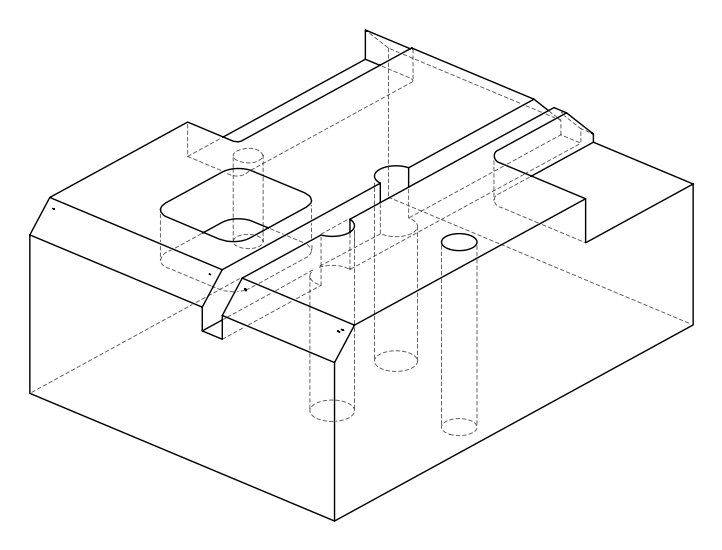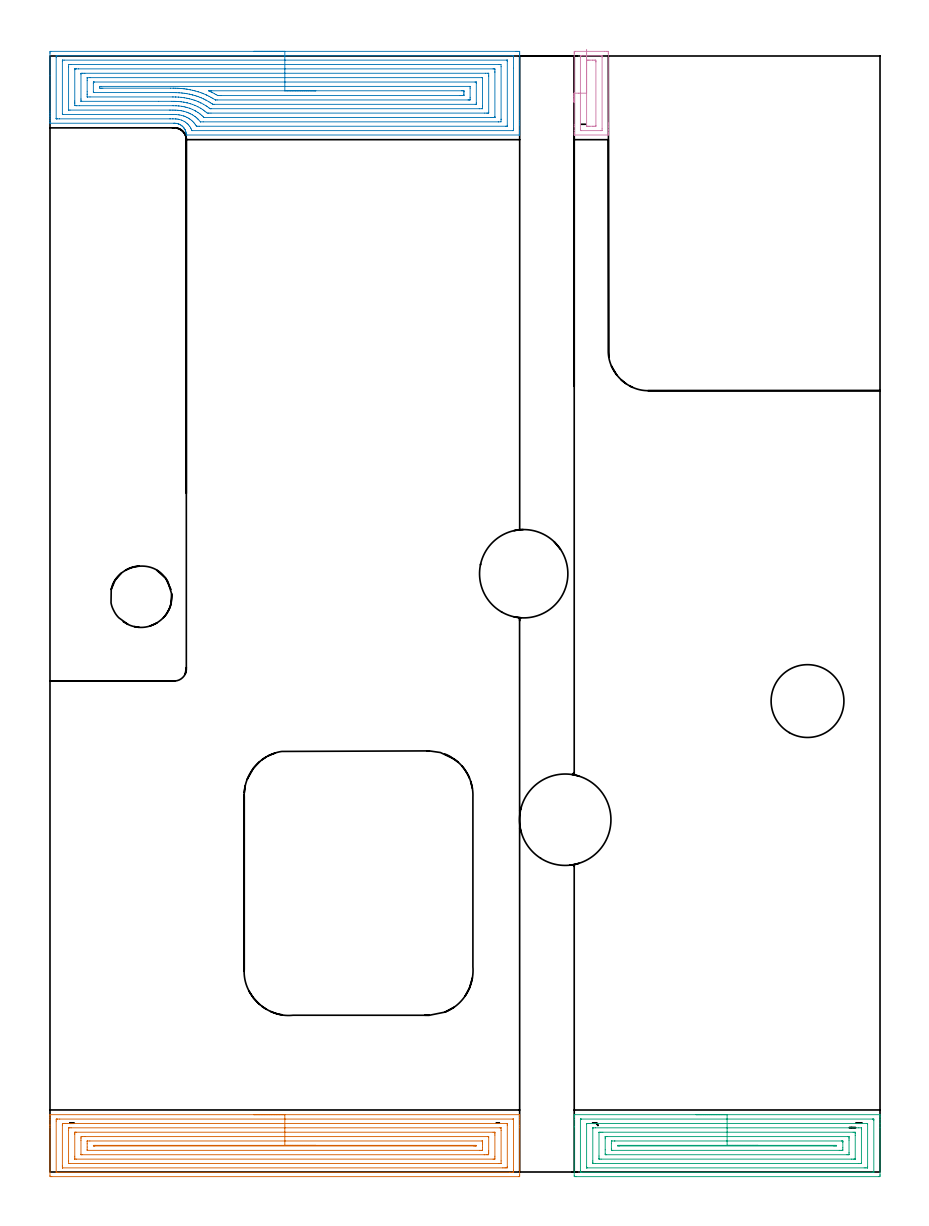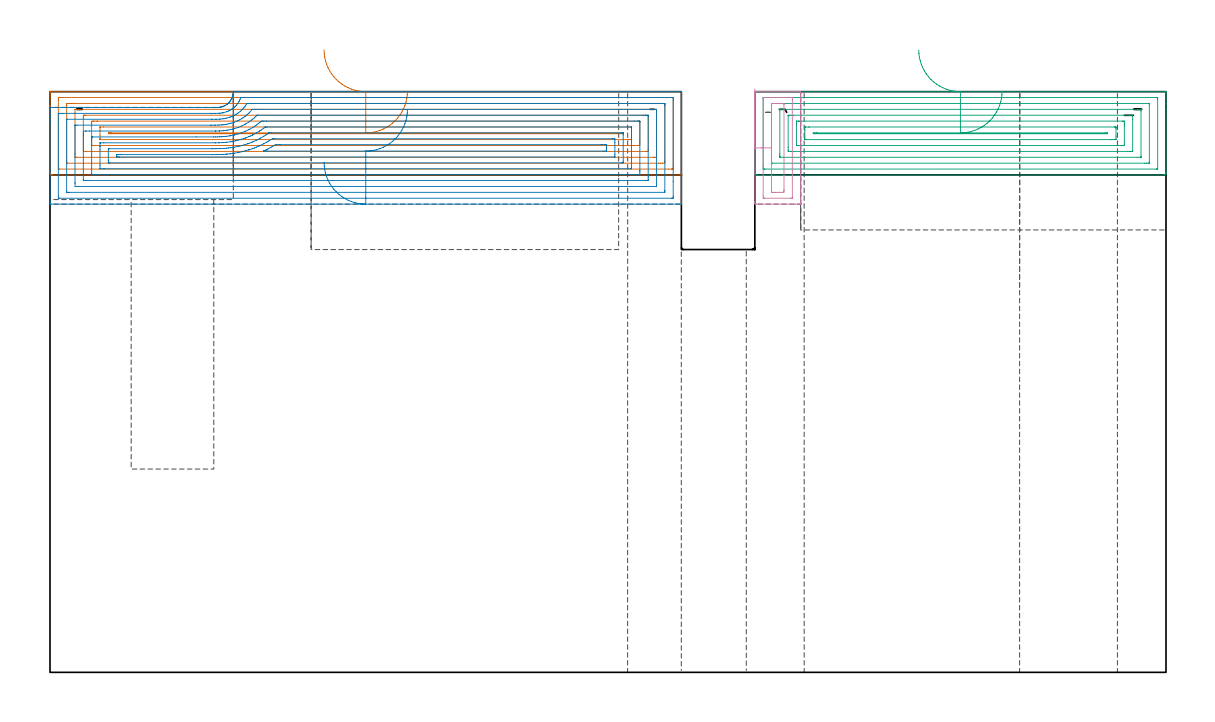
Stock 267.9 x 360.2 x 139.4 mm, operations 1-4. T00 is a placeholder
(PLAN: 26 operations, 18 tool changes, 234.3 min)
(1 AREA_MILL | FG_CHAMFER_SURFACE | UGT0205_001 | 9.9 min | 31896 mm3)
(2 AREA_MILL_1 | FG_CHAMFER_SURFACE_1 | UGT0205_001 | 12.11 min | 58336 mm3)
(3 AREA_MILL_2 | FG_CHAMFER_SURFACE_2 | UGT0205_001 | 6.51 min | 21109 mm3)
(4 AREA_MILL_3 | FG_CHAMFER_SURFACE_3 | UGT0205_001 | 1.13 min | 9665 mm3)
(5 MILL_CORNER_NOTCH_RECTANGULAR | CORNER_NOTCH_RECTANGULAR | NXT0201_012 | Follow Part, ap 4, ae 75% | 18.73 min | 310189 mm3)
(6 MILL_RECTANGULAR_POCKET | POCKET_RECTANGULAR_STRAIGHT | UGT0201_094 | Follow Part, ap 5, ae 75% | 7.59 min | 231961 mm3)
(7 MILL_SLOT | SLOT_PARTIAL_RECTANGULAR | NXT0201_008 | Follow Part, ap 1.5, ae 75% | 154.68 min | 202994 mm3)
(8 MILL_RECTANGULAR_SLOT | SLOT_RECTANGULAR | NXT0201_012 | Follow Part, ap 4, ae 75% | 11.35 min | 170951 mm3)
(9 MILL_RECTANGULAR_SLOT_1 | SLOT_RECTANGULAR_1 | NXT0201_012 | Follow Part, ap 4, ae 75% | 5.27 min | 72112 mm3)
(10 MILL_BLIND_HOLE_FROM_SOLID_MATERIAL | STEP1POCKET | NXT0201_012 | Spiral | 1.02 min | 19921 mm3)
(11 BORE_BLIND_HOLE | STEP1POCKET | UGT0332_076 | 0.27 min | 0 mm3)
(12 SPOT_DRILL | STEP1HOLE | NXT0321_9005460120000 | 0.05 min | 17 mm3)
(13 SPOT_DRILL_1 | STEP1HOLE_1 | NXT0321_9005460120000 | 0.05 min | 4 mm3)
(14 SPOT_DRILL_2 | STEP1HOLE_2 | NXT0321_9005460120000 | 0.05 min | 190 mm3)
(15 DRILL_BLIND_HOLE_INTO_CENTER | STEP1HOLE | NXT0301_033 | 0.05 min | 0 mm3)
(16 GUN_DRILL_THROUGH_HOLE | STEP1HOLE | UGT0307_002 | 0.64 min | 2843 mm3)
(17 SPADE_DRILL_TO_ENLARGE_THROUGH_HOLE | STEP1HOLE | UGT0306_005 | 0.59 min | 13939 mm3)
(18 DRILL_TO_ENLARGE_THROUGH_HOLE | STEP1HOLE | UGT0301_394 | 0.61 min | 56960 mm3)
(19 DRILL_BLIND_HOLE_INTO_CENTER_1 | STEP1HOLE_1 | NXT0301_033 | 0.05 min | 0 mm3)
(20 GUN_DRILL_THROUGH_HOLE_1 | STEP1HOLE_1 | UGT0307_002 | 0.63 min | 2887 mm3)
(21 SPADE_DRILL_TO_ENLARGE_THROUGH_HOLE_1 | STEP1HOLE_1 | UGT0306_005 | 0.59 min | 13971 mm3)
(22 DRILL_TO_ENLARGE_THROUGH_HOLE_1 | STEP1HOLE_1 | UGT0301_392 | 0.61 min | 52484 mm3)
(23 DRILL_BLIND_HOLE_INTO_CENTER_2 | STEP1HOLE_2 | NXT0301_033 | 0.05 min | 190 mm3)
(24 GUN_DRILL_THROUGH_HOLE_2 | STEP1HOLE_2 | UGT0307_002 | 0.63 min | 3610 mm3)
(25 SPADE_DRILL_TO_ENLARGE_THROUGH_HOLE_2 | STEP1HOLE_2 | UGT0306_005 | 0.59 min | 18915 mm3)
(26 DRILL_TO_ENLARGE_THROUGH_HOLE_2 | STEP1HOLE_2 | UGT0301_056 | 0.6 min | 37426 mm3)
(TOOL UGT0205_001 | Chamfer Mill 20 x 3 x 45 deg. | D20 FL50 Z2)
(TOOL NXT0201_012 | ENDMILL 16mm [2P460-1600-NA 1630] | D16 FL38 Z6)
(TOOL UGT0201_094 | End mill 20 mm | D20 FL38 Z4)
(TOOL NXT0201_008 | ENDMILL 6mm [2P460-0600-NA 1630] | D6 FL26 Z6)
(TOOL UGT0332_076 | 19.75 mm Rough Boring Bar | D19.75)
(TOOL NXT0321_9005460120000 | NC Spot Drill, 142deg, 12mm, Carbide, Uncoated | D12 PA142 FL30 Z2)
(TOOL NXT0301_033 | Carbide Drill 6.2mm [860.1-0620-031A1-MM 2214] | D6.2 PA140 FL53 Z2)
(TOOL UGT0307_002 | Gun Drill 6 mm | D6 PA130 FL24 Z1)
(TOOL UGT0306_005 | Spade Drill 14.5mm | D14.5 PA132 FL10 Z2)
(TOOL UGT0301_394 | Twist Drill 29.5 mm | D29.5 PA118 FL165 Z2)
(TOOL UGT0301_392 | Twist Drill 28.5 mm | D28.5 PA118 FL165 Z2)
(TOOL UGT0301_056 | Twist Drill 23.5 mm | D23.5 PA118 FL155 Z2)
(OP 1 AREA_MILL)
G17 G21 G94 G90
T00 M6
G54
G17 G0 G90 X65.8 Y18.5 S1061 M3
G43 Z149.4 H0
G94 G1 X65.838 Z148.528 F250.
X65.952 Z147.663
X66.141 Z146.812
X66.403 Z145.98
X66.737 Z145.174
X67.14 Z144.4
X67.608 Z143.664
X68.14 Z142.972
X68.729 Z142.329
X69.372 Z141.739
X70.064 Z141.208
X70.8 Z140.74
X71.574 Z140.337
X72.38 Z140.003
X73.212 Z139.741
X74.063 Z139.552
X74.928 Z139.438
X75.8 Z139.4
X151.474
X151.59 Y18.504 Z139.396
X151.593 Y18.452 Z139.344
X151.6 Y18.14 Z139.039
Y17.507 Z138.406
Y16.988 Z137.883
Y14.941 Z135.838
Y14.307 Z135.202
Y-0.881 Z120.016
X151.598 Y-1.2 Z119.697
X151.59 Y-1.491 Z119.405
X151.3 Y-1.499 Z119.399
X0.574 Y-1.5 Z119.4
X0.298 Y-1.497 Z119.402
X0.01 Y-1.491 Z119.405
X0. Y-1.198 Z119.699
Y14.307 Z135.202
Y14.941 Z135.838
Y15.201 Z136.098
Y16.988 Z137.883
Y17.507 Z138.406
Y18.14 Z139.039
X0.007 Y18.452 Z139.344
X0.01 Y18.504 Z139.396
X0.126 Y18.5 Z139.4
X75.8
Y17.086 Z137.986
X149.343 Y17.085 Z137.985
X149.538 Y17.081 Z137.981
X149.587 Y17.079 Z137.979
X149.591 Y17.068 Z137.968
X149.597 Y17.038 Z137.938
X149.599 Y16.988 Z137.888
Y0.55 Z121.45
X149.593 Y0.012 Z120.912
X149.59 Y-0.07 Z120.83
X149.44 Y-0.08 Z120.82
X149.341 Y-0.084 Z120.816
X149.245 Y-0.085 Z120.815
X148.453 Y-0.086 Z120.814
X2.257 Y-0.085 Z120.815
X2.062 Y-0.081 Z120.819
X2.013 Y-0.079 Z120.821
X2.008 Y-0.068 Z120.832
X2.003 Y-0.038 Z120.862
X2.001 Y0.012 Z120.912
Y16.45 Z137.35
X2.007 Y16.988 Z137.888
X2.01 Y17.07 Z137.97
X2.16 Y17.08 Z137.98
X2.259 Y17.084 Z137.984
X2.355 Y17.085 Z137.985
X3.147 Y17.086 Z137.986
X75.8
Y15.671 Z136.571
X147.465
X147.531 Y15.67 Z136.57
X147.572 Y15.668 Z136.568
X147.586 Y15.666 Z136.566
X147.59 Y15.608 Z136.508
X147.598 Y15.337 Z136.237
X147.6 Y15.201 Z136.101
Y15.065 Z135.965
X147.599 Y1.799 Z122.699
X147.598 Y1.665 Z122.565
X147.59 Y1.528 Z122.428
X147.572 Y1.335 Z122.235
X147.465 Y1.333 Z122.233
X147.042 Y1.33 Z122.23
X146.574 Y1.329 Z122.229
X146.153 Y1.328 Z122.228
X4.135 Y1.329 Z122.229
X4.068 Y1.33 Z122.23
X4.028 Y1.332 Z122.232
X4.014 Y1.334 Z122.234
X4.01 Y1.392 Z122.292
X4.002 Y1.663 Z122.563
X4. Y1.799 Z122.699
Y1.935 Z122.835
X4.001 Y15.201 Z136.101
X4.002 Y15.335 Z136.235
X4.01 Y15.472 Z136.372
X4.028 Y15.665 Z136.565
X4.135 Y15.667 Z136.567
X4.558 Y15.67 Z136.57
X5.026 Y15.671 Z136.571
X5.447
X75.8
Y14.257 Z135.157
X145.237
X145.434 Y14.256 Z135.156
X145.532 Y14.254 Z135.154
X145.578 Y14.25 Z135.15
X145.59 Y14.247 Z135.147
X145.6 Y13.414 Z134.314
Y3.586 Z124.486
X145.595 Y2.782 Z123.682
X145.591 Y2.755 Z123.655
X145.578 Y2.749 Z123.649
X145.529 Y2.747 Z123.647
X145.424 Y2.744 Z123.644
X145.214 Y2.743 Z123.643
X144.794
X6.363
X6.166 Y2.744 Z123.644
X6.068 Y2.746 Z123.646
X6.022 Y2.749 Z123.649
X6.01 Y2.753 Z123.653
X6. Y3.586 Z124.486
Y13.414 Z134.314
X6.005 Y14.218 Z135.118
X6.009 Y14.245 Z135.145
X6.022 Y14.25 Z135.15
X6.071 Y14.253 Z135.153
X6.176 Y14.256 Z135.156
X6.386 Y14.257 Z135.157
X6.806
X75.8
Y12.843 Z133.743
X143.013 Y12.842 Z133.742
X143.585 Y12.84 Z133.74
X143.588 Y12.838 Z133.738
X143.596 Y12.829 Z133.729
X143.598 Y12.52 Z133.42
X143.6 Y11.932 Z132.832
X143.599 Y5.068 Z125.968
X143.594 Y4.48 Z125.38
X143.59 Y4.187 Z125.087
X143.578 Y4.163 Z125.063
X143.527 Y4.161 Z125.061
X143.442 Y4.158 Z125.058
X143.335 Y4.157 Z125.057
X143.013
X8.587
X8.015 Y4.16 Z125.06
X8.012 Y4.162 Z125.062
X8.004 Y4.171 Z125.071
X8.002 Y4.48 Z125.38
X8. Y5.068 Z125.968
X8.001 Y12.215 Z133.115
X8.005 Y12.52 Z133.42
X8.01 Y12.813 Z133.713
X8.022 Y12.836 Z133.736
X8.073 Y12.839 Z133.739
X8.158 Y12.841 Z133.741
X8.266 Y12.843 Z133.743
X8.587
X75.8
Y11.429 Z132.329
X141.233 Y11.428 Z132.328
X141.432 Y11.427 Z132.327
X141.563 Y11.423 Z132.323
X141.588 Y11.422 Z132.322
X141.593 Y11.405 Z132.305
X141.596 Y11.383 Z132.283
X141.599 Y11.259 Z132.159
X141.6 Y6.792 Z127.692
X141.596 Y6.266 Z127.166
X141.591 Y5.907 Z126.807
X141.57 Y5.578 Z126.478
X141.233 Y5.574 Z126.474
X141.034 Y5.572 Z126.472
X140.343 Y5.571 Z126.471
X140.145
X10.367 Y5.572 Z126.472
X10.168 Y5.573 Z126.473
X10.037 Y5.577 Z126.477
X10.011 Y5.578 Z126.478
X10.007 Y5.595 Z126.495
X10.004 Y5.617 Z126.517
X10.001 Y5.741 Z126.641
X10. Y10.208 Z131.108
X10.004 Y10.734 Z131.634
X10.009 Y11.093 Z131.993
X10.03 Y11.422 Z132.322
X10.367 Y11.426 Z132.326
X10.566 Y11.428 Z132.328
X11.257 Y11.429 Z132.329
X11.455
X75.8
Y10.015 Z130.915
X139.452 Y10.014 Z130.914
X139.51 Y10.013 Z130.913
X139.556 Y10.011 Z130.911
X139.58 Y10.008 Z130.908
X139.59 Y9.987 Z130.887
X139.595 Y9.84 Z130.74
X139.599 Y9.693 Z130.593
X139.6 Y8.947 Z129.847
Y7.905 Z128.805
X139.598 Y7.16 Z128.06
X139.596 Y7.016 Z127.916
X139.59 Y6.995 Z127.895
X139.58 Y6.992 Z127.892
X139.539 Y6.989 Z127.889
X139.452 Y6.987 Z127.887
X138.736 Y6.985 Z127.885
X12.148 Y6.986 Z127.886
X12.09 Y6.987 Z127.887
X12.044 Y6.989 Z127.889
X12.02 Y6.992 Z127.892
X12.01 Y7.013 Z127.913
X12.005 Y7.16 Z128.06
X12.001 Y7.307 Z128.207
X12. Y8.053 Z128.953
Y9.095 Z129.995
X12.002 Y9.84 Z130.74
X12.004 Y9.984 Z130.884
X12.01 Y10.005 Z130.905
X12.02 Y10.008 Z130.908
X12.061 Y10.011 Z130.911
X12.148 Y10.013 Z130.913
X12.864 Y10.015 Z130.915
X75.8
Y8.6 Z129.5
X137.127
X137.327 Y8.598 Z129.498
X137.427 Y8.595 Z129.495
X137.59 Y8.587 Z129.487
X137.591 Y8.5 Z129.4
X137.59 Y8.413 Z129.313
X137.427 Y8.405 Z129.305
X137.325 Y8.401 Z129.301
X136.982 Y8.4 Z129.3
X136.782
X14.473
X14.273 Y8.402 Z129.302
X14.173 Y8.405 Z129.305
X14.01 Y8.413 Z129.313
X14.009 Y8.5 Z129.4
X14.01 Y8.587 Z129.487
X14.173 Y8.595 Z129.495
X14.275 Y8.599 Z129.499
X14.618 Y8.6 Z129.5
X14.818
X75.8
X76.672 Z129.538
X77.536 Z129.652
X78.388 Z129.841
X79.22 Z130.103
X80.026 Z130.437
X80.8 Z130.84
X81.536 Z131.309
X82.228 Z131.84
X82.871 Z132.429
X83.46 Z133.073
X83.991 Z133.765
X84.46 Z134.5
X84.863 Z135.274
X85.197 Z136.08
X85.459 Z136.912
X85.648 Z137.764
X85.762 Z138.629
X85.8 Z139.5
G0 Z149.4
M5
M2
(OP 2 AREA_MILL_1)
G17 G21 G94 G90
T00 M6
G54
G17 G0 G90 X65.8 Y361.7 S1061 M3
G43 Z149.4 H0
Z122.4
G94 G1 X65.838 Z121.528 F250.
X65.952 Z120.663
X66.141 Z119.812
X66.403 Z118.98
X66.737 Z118.174
X67.14 Z117.4
X67.608 Z116.664
X68.14 Z115.972
X68.729 Z115.329
X69.372 Z114.74
X70.064 Z114.208
X70.8 Z113.74
X71.574 Z113.337
X72.38 Z113.003
X73.212 Z112.741
X74.063 Z112.552
X74.928 Z112.438
X75.8 Z112.4
X150.443
X151.025 Y361.697 Z112.403
X151.593 Y361.691 Z112.405
X151.596 Y361.688 Z112.408
X151.599 Y361.117 Z112.98
X151.6 Y360.542 Z113.555
Y339.421 Z134.674
Y338.846 Z135.248
Y338.214 Z135.883
Y337.955 Z136.142
Y336.174 Z137.921
Y335.656 Z138.443
Y335.283 Z138.816
Y335.038 Z139.061
X151.592 Y334.738 Z139.354
X151.59 Y334.703 Z139.389
X151.471 Y334.7 Z139.4
X44.196
X44.01 Y334.703 Z139.389
X43.988 Y334.942 Z139.152
X43.984 Y334.978 Z139.116
X43.963 Y335.166 Z138.931
X43.919 Y335.392 Z138.707
X43.878 Y335.608 Z138.49
X43.841 Y335.728 Z138.369
X43.766 Y335.979 Z138.12
X43.625 Y336.339 Z137.756
X43.618 Y336.352 Z137.742
X43.545 Y336.493 Z137.601
X43.47 Y336.619 Z137.475
X43.404 Y336.732 Z137.366
X43.342 Y336.824 Z137.276
X43.306 Y336.876 Z137.224
X43.248 Y336.96 Z137.138
X43.163 Y337.064 Z137.032
X43.075 Y337.175 Z136.922
X42.887 Y337.382 Z136.716
X42.731 Y337.53 Z136.568
X42.559 Y337.669 Z136.428
X42.521 Y337.7 Z136.397
X42.416 Y337.774 Z136.321
X42.302 Y337.857 Z136.241
X42.074 Y337.997 Z136.1
X41.971 Y338.051 Z136.044
X41.837 Y338.123 Z135.974
X41.668 Y338.2 Z135.899
X41.551 Y338.248 Z135.852
X41.496 Y338.27 Z135.829
X41.222 Y338.353 Z135.747
X41.081 Y338.386 Z135.711
X40.943 Y338.421 Z135.678
X40.721 Y338.46 Z135.64
X40.498 Y338.482 Z135.614
X40.274 Y338.491 Z135.599
X40.212 Y338.494
X40.143 Y338.495 Z135.597
X39.983 Y338.499 Z135.6
X0.129 Y338.5
X0.01 Y338.502 Z135.589
X0.003 Y338.598 Z135.494
X0. Y338.701 Z135.397
Y339.364 Z134.735
Y340.11 Z133.989
Y340.628 Z133.468
Y340.887 Z133.21
Y341.519 Z132.578
Y341.778 Z132.32
Y342.41 Z131.685
Y353.832 Z120.264
Y361.117 Z112.98
X0.003 Y361.436 Z112.661
X0.01 Y361.692 Z112.405
X0.266 Y361.699 Z112.399
X75.8 Y361.7 Z112.4
Y360.286 Z113.814
X149.245 Y360.285 Z113.815
X149.304 Y360.284 Z113.816
X149.423 Y360.279 Z113.821
X149.59 Y360.27 Z113.83
X149.592 Y360.226 Z113.874
X149.598 Y359.873 Z114.227
X149.6 Y356.241 Z117.859
Y336.71 Z137.39
X149.596 Y336.174 Z137.926
X149.593 Y336.13 Z137.97
X149.592 Y336.124 Z137.976
X149.561 Y336.121 Z137.979
X149.483 Y336.117 Z137.983
X149.364 Y336.115 Z137.985
X149.304 Y336.114 Z137.986
X45.977
X45.917 Y336.115 Z137.985
X45.799 Y336.12 Z137.98
X45.777 Y336.122 Z137.978
X45.772 Y336.127 Z137.973
X45.763 Y336.143 Z137.957
X45.751 Y336.174 Z137.926
X45.623 Y336.528 Z137.572
X45.473 Y336.864 Z137.236
X45.365 Y337.064 Z137.036
X45.087 Y337.506 Z136.594
X44.733 Y337.955 Z136.145
X44.471 Y338.234 Z135.866
X44.196 Y338.484 Z135.616
X43.72 Y338.846 Z135.254
X43.306 Y339.104 Z134.996
X42.787 Y339.366 Z134.734
X42.416 Y339.518 Z134.582
X41.674 Y339.737 Z134.363
X41.526 Y339.772 Z134.328
X41.482 Y339.781 Z134.319
X41.018 Y339.851 Z134.249
X40.635 Y339.888 Z134.212
X40.476 Y339.897 Z134.203
X39.745 Y339.91 Z134.19
X39.57 Y339.912 Z134.188
X38.855 Y339.913 Z134.187
X38.678 Y339.914 Z134.186
X3.068
X2.355 Y339.915 Z134.185
X2.175 Y339.917 Z134.183
X2.031 Y339.921 Z134.179
X2.009 Y339.927 Z134.173
X2.005 Y339.945 Z134.155
X2.003 Y339.965 Z134.135
X2. Y340.092 Z134.008
Y359.691 Z114.409
X2.004 Y360.226 Z113.874
X2.006 Y360.27 Z113.83
X2.008 Y360.276 Z113.824
X2.039 Y360.279 Z113.821
X2.117 Y360.283 Z113.817
X2.236 Y360.285 Z113.815
X2.296 Y360.286 Z113.814
X75.8
Y358.872 Z115.228
X147.465 Y358.871 Z115.229
X147.525 Y358.87 Z115.23
X147.562 Y358.868 Z115.232
X147.577 Y358.866 Z115.234
X147.59 Y358.849 Z115.251
X147.597 Y358.58 Z115.52
X147.599 Y358.445 Z115.655
X147.6 Y337.82 Z136.28
X147.597 Y337.684 Z136.416
X147.593 Y337.594 Z136.506
X147.588 Y337.535 Z136.565
X147.57 Y337.533 Z136.567
X147.465 Y337.531 Z136.569
X147. Y337.529 Z136.571
X48.221
X47.757 Y337.53 Z136.57
X47.289 Y337.533 Z136.567
X47.274 Y337.535 Z136.565
X47.261 Y337.55 Z136.55
X47.234 Y337.588 Z136.512
X46.998 Y337.955 Z136.145
X46.867 Y338.152 Z135.948
X46.559 Y338.543 Z135.557
X46.298 Y338.846 Z135.254
X45.977 Y339.169 Z134.931
X45.674 Y339.437 Z134.663
X45.281 Y339.737 Z134.363
X45.087 Y339.878 Z134.222
X44.696 Y340.128 Z133.972
X44.196 Y340.391 Z133.709
X43.698 Y340.628 Z133.472
X43.306 Y340.785 Z133.315
X43.076 Y340.858 Z133.242
X42.416 Y341.045 Z133.055
X41.882 Y341.162 Z132.938
X41.526 Y341.22 Z132.88
X40.86 Y341.293 Z132.807
X40.635 Y341.306 Z132.794
X39.941 Y341.323 Z132.777
X39.745 Y341.325 Z132.775
X39.046 Y341.327 Z132.773
X38.855 Y341.328 Z132.772
X4.135 Y341.329 Z132.771
X4.072 Y341.33 Z132.77
X4.023 Y341.333 Z132.767
X4.014 Y341.335 Z132.765
X4.009 Y341.346 Z132.754
X4.005 Y341.383 Z132.717
X4.001 Y341.519 Z132.581
X4. Y358.58 Z115.52
X4.003 Y358.716 Z115.384
X4.007 Y358.806 Z115.294
X4.012 Y358.865 Z115.235
X4.03 Y358.867 Z115.233
X4.135 Y358.869 Z115.231
X4.562 Y358.871 Z115.229
X75.8 Y358.872 Z115.228
Y357.457 Z116.643
X144.891
X145.58 Y357.45 Z116.65
X145.599 Y356.748 Z117.352
Y339.822 Z134.278
X145.598 Y339.737 Z134.363
X145.581 Y338.95 Z135.15
X144.794 Y338.943 Z135.157
X144.697
X49.441
X48.648 Y338.948 Z135.152
X48.544 Y338.95 Z135.15
X48.534 Y338.959 Z135.141
X48.52 Y338.974 Z135.126
X47.955 Y339.637 Z134.463
X47.863 Y339.737 Z134.363
X47.757 Y339.846 Z134.254
X47.64 Y339.958 Z134.142
X47.453 Y340.128 Z133.972
X47.236 Y340.32 Z133.78
X46.914 Y340.581 Z133.519
X46.867 Y340.617 Z133.483
X46.852 Y340.628 Z133.472
X46.333 Y340.986 Z133.114
X45.977 Y341.209 Z132.891
X45.403 Y341.519 Z132.581
X45.087 Y341.675 Z132.425
X44.791 Y341.815 Z132.285
X44.196 Y342.051 Z132.049
X43.429 Y342.286 Z131.814
X43.306 Y342.32 Z131.78
X42.969 Y342.41 Z131.69
X42.416 Y342.525 Z131.575
X42.273 Y342.553 Z131.547
X41.863 Y342.614 Z131.486
X41.526 Y342.652 Z131.448
X41.254 Y342.681 Z131.419
X40.635 Y342.721 Z131.379
X40.316 Y342.729 Z131.371
X39.745 Y342.738 Z131.362
X39.414 Y342.741 Z131.359
X38.855 Y342.742 Z131.358
X38.523
X6.473 Y342.743 Z131.357
X6.103 Y342.746 Z131.354
X6.02 Y342.748 Z131.352
X6.01 Y342.75 Z131.35
X6.006 Y342.765 Z131.335
X6.003 Y342.805 Z131.295
X6.001 Y342.888 Z131.212
Y356.578 Z117.522
X6.002 Y356.663 Z117.437
X6.019 Y357.45 Z116.65
X6.806 Y357.457 Z116.643
X6.903
X75.8
Y356.043 Z118.057
X143.013 Y356.042 Z118.058
X143.284 Y356.04 Z118.06
X143.464 Y356.037 Z118.063
X143.59 Y356.032 Z118.068
X143.593 Y355.968 Z118.132
X143.596 Y355.772 Z118.328
X143.6 Y355.185 Z118.915
Y354.881 Z119.219
Y340.628 Z133.472
X143.598 Y340.481 Z133.619
X143.595 Y340.408 Z133.692
X143.59 Y340.373 Z133.727
X143.584 Y340.364 Z133.736
X143.554 Y340.362 Z133.738
X143.283 Y340.358 Z133.742
X143.013 Y340.357 Z133.743
X142.394
X49.808
X49.741 Y340.359 Z133.741
X49.708 Y340.361 Z133.739
X49.696 Y340.363 Z133.737
X49.421 Y340.628 Z133.472
X49.021 Y341.005 Z133.095
X48.648 Y341.324 Z132.776
X48.398 Y341.519 Z132.581
X47.757 Y341.98 Z132.12
X47.051 Y342.41 Z131.69
X46.867 Y342.514 Z131.586
X46.64 Y342.636 Z131.464
X45.977 Y342.953 Z131.147
X45.15 Y343.3 Z130.8
X45.087 Y343.324 Z130.776
X45.05 Y343.337 Z130.763
X44.196 Y343.586 Z130.514
X43.802 Y343.695 Z130.405
X43.306 Y343.811 Z130.289
X42.671 Y343.936 Z130.164
X42.416 Y343.976 Z130.124
X41.644 Y344.072 Z130.028
X41.526 Y344.083 Z130.017
X40.687 Y344.139 Z129.961
X40.635 Y344.141 Z129.959
X39.781 Y344.155 Z129.945
X39.745 Y344.156 Z129.944
X9.511 Y344.157 Z129.943
X8.62 Y344.158 Z129.942
X8.587 Y344.159 Z129.941
X8.01 Y344.191 Z129.909
X8.002 Y344.776 Z129.324
X8.001 Y345.082 Z129.018
X8. Y345.669 Z128.431
Y355.772 Z118.328
X8.002 Y355.919 Z118.181
X8.005 Y355.992 Z118.108
X8.01 Y356.027 Z118.073
X8.015 Y356.036 Z118.064
X8.046 Y356.038 Z118.062
X8.317 Y356.042 Z118.058
X8.587 Y356.043 Z118.057
X9.206
X75.8
Y354.629 Z119.471
X140.595
X141.233 Y354.628 Z119.472
X141.489 Y354.625 Z119.475
X141.565 Y354.622 Z119.478
X141.591 Y354.616 Z119.484
X141.593 Y354.601 Z119.499
X141.598 Y354.516 Z119.584
X141.6 Y353.99 Z120.11
Y353.623 Z120.477
X141.599 Y342.043 Z132.057
X141.595 Y341.92 Z132.18
X141.59 Y341.822 Z132.278
X141.583 Y341.778 Z132.322
X141.551 Y341.777 Z132.323
X141.233 Y341.773 Z132.327
X140.98 Y341.771 Z132.329
X140.343
X51.956
X51.318 Y341.772 Z132.328
X51.063 Y341.774 Z132.326
X50.752 Y341.778 Z132.322
X50.428 Y342.034 Z132.066
X49.956 Y342.41 Z131.69
X49.538 Y342.718 Z131.382
X49.197 Y342.961 Z131.139
X48.667 Y343.3 Z130.8
X48.648 Y343.313 Z130.787
X48.616 Y343.331 Z130.769
X47.757 Y343.804 Z130.296
X46.956 Y344.191 Z129.909
X46.867 Y344.23 Z129.87
X46.8 Y344.258 Z129.842
X45.977 Y344.584 Z129.516
X45.404 Y344.764 Z129.336
X45.087 Y344.856 Z129.244
X44.269 Y345.082 Z129.018
X44.196 Y345.099 Z129.001
X44.174 Y345.104 Z128.996
X43.306 Y345.278 Z128.822
X43.066 Y345.323 Z128.777
X42.416 Y345.411 Z128.689
X42.042 Y345.456 Z128.644
X41.526 Y345.502 Z128.598
X41.078 Y345.53 Z128.57
X40.635 Y345.55 Z128.55
X40.157 Y345.561 Z128.539
X39.745 Y345.566 Z128.534
X39.258 Y345.569 Z128.531
X35.089 Y345.57 Z128.53
X10.233 Y345.571 Z128.529
X10.126 Y345.573 Z128.527
X10.055 Y345.575 Z128.525
X10.021 Y345.577 Z128.523
X10.01 Y345.606 Z128.494
X10.005 Y345.973 Z128.127
X10.001 Y346.34 Z127.76
Y354.357 Z119.743
X10.005 Y354.48 Z119.62
X10.01 Y354.578 Z119.522
X10.017 Y354.622 Z119.478
X10.049 Y354.623 Z119.477
X10.367 Y354.627 Z119.473
X10.62 Y354.629 Z119.471
X11.257
X75.8
Y353.215 Z120.885
X139.338 Y353.214 Z120.886
X139.452 Y353.213 Z120.887
X139.566 Y353.209 Z120.891
X139.59 Y353.208 Z120.892
X139.594 Y353.188 Z120.912
X139.598 Y353.149 Z120.951
X139.599 Y353.1 Z121.
X139.6 Y352.952 Z121.148
Y344.044 Z130.056
X139.596 Y343.3 Z130.8
X139.593 Y343.227 Z130.873
X139.59 Y343.195 Z130.905
X139.561 Y343.192 Z130.908
X139.452 Y343.189 Z130.911
X138.677 Y343.185 Z130.915
X138.562
X52.093 Y343.186 Z130.914
X51.863 Y343.187 Z130.913
X51.711 Y343.191 Z130.909
X51.666 Y343.194 Z130.906
X51.653 Y343.2 Z130.9
X51.627 Y343.218 Z130.882
X51.519 Y343.3 Z130.8
X51.318 Y343.452 Z130.648
X50.745 Y343.874 Z130.226
X50.428 Y344.083 Z130.017
X50.254 Y344.191 Z129.909
X49.538 Y344.611 Z129.489
X48.67 Y345.082 Z129.018
X48.648 Y345.093 Z129.007
X48.626 Y345.104 Z128.996
X48.05 Y345.37 Z128.73
X47.757 Y345.493 Z128.607
X47.06 Y345.78 Z128.32
X46.867 Y345.85 Z128.25
X46.494 Y345.973 Z128.127
X45.977 Y346.129 Z127.971
X45.758 Y346.192 Z127.908
X45.087 Y346.368 Z127.732
X44.569 Y346.491 Z127.609
X44.196 Y346.567 Z127.533
X43.46 Y346.71 Z127.39
X43.306 Y346.733 Z127.367
X42.429 Y346.851 Z127.249
X42.318 Y346.864 Z127.236
X41.526 Y346.927 Z127.173
X41.458 Y346.931 Z127.169
X40.635 Y346.968 Z127.132
X40.528 Y346.971 Z127.129
X39.745 Y346.983 Z127.117
X39.625 Y346.984 Z127.116
X12.916 Y346.985 Z127.115
X12.148 Y346.99 Z127.11
X12.019 Y346.992 Z127.108
X12.01 Y347. Z127.1
X12.003 Y347.009 Z127.092
X12. Y347.755 Z126.345
Y347.902 Z126.198
Y348.645 Z125.455
Y352.356 Z121.744
X12.004 Y353.1 Z121.
X12.007 Y353.173 Z120.927
X12.01 Y353.205 Z120.895
X12.039 Y353.208 Z120.892
X12.148 Y353.211 Z120.889
X12.923 Y353.215 Z120.885
X13.038
X75.8
Y351.801 Z122.299
X137.19 Y351.8 Z122.3
X137.487 Y351.798 Z122.302
X137.54 Y351.797 Z122.303
X137.588 Y351.794 Z122.306
X137.591 Y351.719 Z122.381
X137.599 Y351.39 Z122.71
Y345.082 Z129.018
X137.593 Y344.673 Z129.427
X137.59 Y344.623 Z129.477
X137.586 Y344.606 Z129.494
X137.552 Y344.605 Z129.495
X137.425 Y344.601 Z129.499
X137.263 Y344.6 Z129.5
X53.099
X52.689 Y344.601 Z129.499
X52.571 Y344.605 Z129.495
X52.545 Y344.606 Z129.494
X52.491 Y344.64 Z129.46
X52.401 Y344.701 Z129.399
X52.209 Y344.833 Z129.267
X51.838 Y345.082 Z129.018
X51.318 Y345.402 Z128.698
X50.551 Y345.85 Z128.25
X50.428 Y345.916 Z128.184
X50.321 Y345.973 Z128.127
X49.804 Y346.239 Z127.861
X49.538 Y346.366 Z127.734
X48.81 Y346.701 Z127.399
X48.648 Y346.768 Z127.332
X48.411 Y346.864 Z127.236
X47.757 Y347.117 Z126.983
X47.382 Y347.24 Z126.86
X46.867 Y347.393 Z126.707
X46.123 Y347.609 Z126.491
X45.977 Y347.647 Z126.453
X45.555 Y347.755 Z126.345
X45.087 Y347.86 Z126.24
X44.952 Y347.889 Z126.211
X44.196 Y348.033 Z126.067
X43.856 Y348.096 Z126.004
X43.306 Y348.17 Z125.93
X42.831 Y348.23 Z125.87
X42.416 Y348.272 Z125.828
X41.851 Y348.32 Z125.78
X41.526 Y348.34 Z125.76
X40.909 Y348.371 Z125.729
X40.635 Y348.38 Z125.72
X39.997 Y348.393 Z125.707
X39.745 Y348.396 Z125.704
X39.102 Y348.398 Z125.702
X38.855 Y348.399 Z125.701
X14.174 Y348.4 Z125.7
X14.068 Y348.401 Z125.699
X14.04 Y348.403 Z125.697
X14.017 Y348.405 Z125.695
X14.01 Y348.452 Z125.648
X14.001 Y348.572 Z125.528
X14. Y351.318 Z122.782
X14.007 Y351.727 Z122.373
X14.01 Y351.777 Z122.323
X14.014 Y351.794 Z122.306
X14.047 Y351.795 Z122.305
X14.175 Y351.799 Z122.301
X14.337 Y351.8 Z122.3
X75.8 Y351.801 Z122.299
Y350.386 Z123.714
X135.43
X135.527 Y350.384 Z123.716
X135.575 Y350.382 Z123.718
X135.59 Y350.38 Z123.72
X135.592 Y350.363 Z123.737
X135.596 Y350.264 Z123.836
X135.6 Y349.828 Z124.272
X135.599 Y346.864 Z127.236
X135.596 Y346.268 Z127.832
X135.59 Y346.066 Z128.034
X135.577 Y346.02 Z128.08
X135.531 Y346.018 Z128.082
X135.426 Y346.016 Z128.084
X135.001 Y346.014 Z128.086
X134.96
X53.948
X53.524 Y346.017 Z128.083
X53.418 Y346.02 Z128.08
X53.368 Y346.023 Z128.077
X52.546 Y346.526 Z127.574
X52.209 Y346.719 Z127.381
X51.951 Y346.864 Z127.236
X51.318 Y347.204 Z126.896
X50.622 Y347.561 Z126.539
X50.428 Y347.649 Z126.451
X50.192 Y347.755 Z126.345
X49.538 Y348.031 Z126.069
X49.07 Y348.223 Z125.877
X48.648 Y348.383 Z125.717
X47.835 Y348.645 Z125.455
X47.757 Y348.669 Z125.431
X47.723 Y348.679 Z125.421
X46.867 Y348.916 Z125.184
X46.498 Y349.014 Z125.086
X45.977 Y349.138 Z124.962
X45.345 Y349.278 Z124.822
X45.087 Y349.329 Z124.771
X44.245 Y349.488 Z124.612
X44.196 Y349.495 Z124.605
X43.893 Y349.536 Z124.564
X43.306 Y349.612 Z124.488
X43.221 Y349.622 Z124.478
X42.555 Y349.689 Z124.411
X42.416 Y349.701 Z124.399
X42.236 Y349.716 Z124.384
X41.685 Y349.753 Z124.347
X41.526 Y349.763 Z124.337
X41.287 Y349.775 Z124.325
X41.131 Y349.781 Z124.319
X40.635 Y349.796 Z124.304
X40.369 Y349.803 Z124.297
X39.908 Y349.81 Z124.29
X39.745 Y349.811 Z124.289
X38.855 Y349.813 Z124.287
X17.051 Y349.814 Z124.286
X16.599 Y349.815 Z124.285
X16.317 Y349.818 Z124.282
X16.01 Y349.825 Z124.275
X16.003 Y350.132 Z123.968
X16.008 Y350.291 Z123.809
X16.012 Y350.38 Z123.72
X16.054 Y350.382 Z123.718
X16.154 Y350.384 Z123.716
X16.559 Y350.386 Z123.714
X16.599
X75.8
Y348.972 Z125.128
X132.895
X133.221 Y348.97 Z125.13
X133.546 Y348.966 Z125.134
X133.582 Y348.965 Z125.135
X133.59 Y348.94 Z125.16
X133.595 Y348.873 Z125.227
X133.598 Y348.772 Z125.328
X133.6 Y348.645 Z125.455
Y348.266 Z125.834
X133.598 Y347.755 Z126.345
X133.594 Y347.565 Z126.535
X133.59 Y347.471 Z126.629
X133.585 Y347.434 Z126.666
X133.542 Y347.433 Z126.667
X133.221 Y347.43 Z126.67
X132.657 Y347.428 Z126.672
X132.33
X55.206
X54.879 Y347.429 Z126.671
X54.311 Y347.432 Z126.668
X54.156 Y347.435 Z126.665
X53.989 Y347.524 Z126.576
X53.578 Y347.755 Z126.345
X53.099 Y348.022 Z126.078
X52.504 Y348.349 Z125.751
X52.209 Y348.499 Z125.601
X51.914 Y348.645 Z125.455
X51.318 Y348.935 Z125.165
X51.269 Y348.967 Z125.133
X51.285 Y348.969 Z125.131
X51.318 Y348.97 Z125.13
X51.882 Y348.972 Z125.128
X52.209
X75.8
X76.672 Z125.166
X77.536 Z125.28
X78.388 Z125.469
X79.22 Z125.731
X80.026 Z126.065
X80.8 Z126.468
X81.536 Z126.936
X82.228 Z127.467
X82.871 Z128.057
X83.46 Z128.7
X83.991 Z129.392
X84.46 Z130.128
X84.863 Z130.902
X85.197 Z131.708
X85.459 Z132.54
X85.648 Z133.391
X85.762 Z134.256
X85.8 Z135.128
G0 Z149.4
M5
M2
(OP 3 AREA_MILL_2)
G17 G21 G94 G90
T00 M6
G54
G17 G0 G90 X208.55 Y18.5 S1061 M3
G43 Z149.4 H0
G94 G1 X208.588 Z148.528 F250.
X208.702 Z147.663
X208.891 Z146.812
X209.153 Z145.98
X209.487 Z145.174
X209.89 Z144.4
X210.359 Z143.664
X210.89 Z142.972
X211.479 Z142.329
X212.122 Z141.739
X212.814 Z141.208
X213.55 Z140.74
X214.324 Z140.337
X215.13 Z140.003
X215.962 Z139.741
X216.814 Z139.552
X217.678 Z139.438
X218.55 Z139.4
X267.725
X267.89 Y18.505 Z139.395
X267.893 Y18.433 Z139.325
X267.9 Y18.001 Z138.901
Y17.708 Z138.607
Y16.988 Z137.883
Y15.734 Z136.631
Y14.307 Z135.203
Y-0.881 Z120.017
X267.898 Y-1.15 Z119.748
X267.89 Y-1.492 Z119.406
X267.548 Y-1.499 Z119.4
X169.827 Y-1.5
X169.55 Y-1.497 Z119.402
X169.21 Y-1.492 Z119.406
X169.2 Y-1.148 Z119.75
Y14.574 Z135.47
Y16.988 Z137.883
Y17.708 Z138.607
Y18.001 Z138.901
X169.207 Y18.433 Z139.325
X169.21 Y18.505 Z139.395
X169.375 Y18.5 Z139.4
X218.55
Y17.086 Z137.986
X265.485
X265.583 Y17.085 Z137.985
X265.779 Y17.08 Z137.98
X265.891 Y17.076 Z137.976
X265.894 Y17.046 Z137.946
X265.897 Y16.988 Z137.888
X265.9 Y16.573 Z137.473
Y0.013 Z120.913
X265.898 Y-0.039 Z120.861
X265.895 Y-0.065 Z120.835
X265.891 Y-0.073 Z120.827
X265.876 Y-0.079 Z120.821
X265.681 Y-0.084 Z120.816
X265.583 Y-0.085 Z120.815
X171.615 Y-0.086 Z120.814
X171.517 Y-0.085 Z120.815
X171.32 Y-0.08 Z120.82
X171.209 Y-0.076 Z120.824
X171.206 Y-0.046 Z120.854
X171.203 Y0.013 Z120.913
X171.2 Y0.427 Z121.327
Y16.988 Z137.888
X171.202 Y17.039 Z137.939
X171.205 Y17.065 Z137.965
X171.209 Y17.073 Z137.973
X171.225 Y17.079 Z137.979
X171.419 Y17.084 Z137.984
X171.517 Y17.085 Z137.985
X218.55 Y17.086 Z137.986
Y15.671 Z136.571
X263.697
X263.854 Y15.669 Z136.569
X263.88 Y15.668 Z136.568
X263.887 Y15.666 Z136.566
X263.89 Y15.646 Z136.546
X263.896 Y15.539 Z136.439
X263.899 Y15.404 Z136.304
Y1.598 Z122.498
X263.893 Y1.394 Z122.294
X263.89 Y1.341 Z122.241
X263.871 Y1.335 Z122.235
X263.814 Y1.333 Z122.233
X263.697 Y1.33 Z122.23
X263.274 Y1.329 Z122.229
X262.803
X173.403
X173.246 Y1.33 Z122.23
X173.22 Y1.332 Z122.232
X173.213 Y1.334 Z122.234
X173.21 Y1.354 Z122.254
X173.204 Y1.461 Z122.361
X173.201 Y1.596 Z122.496
Y15.402 Z136.302
X173.207 Y15.606 Z136.506
X173.21 Y15.66 Z136.56
X173.229 Y15.665 Z136.565
X173.286 Y15.667 Z136.567
X173.403 Y15.67 Z136.57
X173.826 Y15.671 Z136.571
X174.297
X218.55
Y14.257 Z135.157
X261.065
X261.863 Y14.255 Z135.155
X261.886 Y14.253 Z135.153
X261.891 Y14.251 Z135.151
X261.894 Y14.242 Z135.142
X261.898 Y14.188 Z135.088
X261.899 Y14.079 Z134.979
X261.9 Y13.86 Z134.76
X261.899 Y2.923 Z123.823
X261.898 Y2.812 Z123.712
X261.894 Y2.758 Z123.658
X261.89 Y2.749 Z123.649
X261.885 Y2.747 Z123.647
X261.857 Y2.744 Z123.644
X261.015 Y2.743 Z123.643
X176.035
X175.238 Y2.748 Z123.648
X175.219 Y2.749 Z123.649
X175.21 Y2.759 Z123.659
X175.206 Y2.812 Z123.712
X175.202 Y2.921 Z123.821
X175.201 Y3.14 Z124.04
X175.2 Y3.577 Z124.477
X175.201 Y14.077 Z134.977
X175.202 Y14.188 Z135.088
X175.206 Y14.242 Z135.142
X175.21 Y14.251 Z135.151
X175.215 Y14.253 Z135.153
X175.243 Y14.256 Z135.156
X176.085 Y14.257 Z135.157
X218.55
Y12.843 Z133.743
X259.227 Y12.842 Z133.742
X259.802 Y12.839 Z133.739
X259.867 Y12.836 Z133.736
X259.89 Y12.822 Z133.722
X259.897 Y12.744 Z133.644
X259.899 Y12.52 Z133.42
X259.9 Y11.848 Z132.748
Y4.311 Z125.211
X259.898 Y4.227 Z125.127
X259.894 Y4.186 Z125.086
X259.891 Y4.169 Z125.069
X259.871 Y4.164 Z125.064
X259.548 Y4.159 Z125.059
X259.227 Y4.158 Z125.058
X258.656 Y4.157 Z125.057
X177.873 Y4.158 Z125.058
X177.298 Y4.161 Z125.061
X177.233 Y4.164 Z125.064
X177.21 Y4.178 Z125.078
X177.203 Y4.256 Z125.156
X177.201 Y4.48 Z125.38
X177.2 Y5.152 Z126.052
Y12.689 Z133.589
X177.202 Y12.773 Z133.673
X177.206 Y12.814 Z133.714
X177.209 Y12.831 Z133.731
X177.229 Y12.836 Z133.736
X177.552 Y12.841 Z133.741
X177.873 Y12.842 Z133.742
X178.444 Y12.843 Z133.743
X218.55
Y11.429 Z132.329
X257.439 Y11.428 Z132.328
X257.64 Y11.426 Z132.326
X257.815 Y11.422 Z132.322
X257.89 Y11.418 Z132.318
X257.893 Y11.374 Z132.274
X257.898 Y11.168 Z132.068
X257.9 Y10.734 Z131.634
Y10.273 Z131.173
Y6.266 Z127.166
X257.899 Y5.806 Z126.706
X257.895 Y5.652 Z126.552
X257.89 Y5.597 Z126.497
X257.887 Y5.577 Z126.477
X257.873 Y5.576 Z126.476
X257.787 Y5.574 Z126.474
X257.439 Y5.572 Z126.472
X257.241 Y5.571 Z126.471
X179.661 Y5.572 Z126.472
X179.461 Y5.573 Z126.473
X179.285 Y5.578 Z126.478
X179.21 Y5.582 Z126.482
X179.208 Y5.626 Z126.526
X179.202 Y5.832 Z126.732
X179.2 Y7.16 Z128.06
Y10.734 Z131.634
X179.201 Y11.194 Z132.094
X179.205 Y11.348 Z132.248
X179.21 Y11.403 Z132.303
X179.213 Y11.423 Z132.323
X179.228 Y11.424 Z132.324
X179.313 Y11.426 Z132.326
X179.661 Y11.428 Z132.328
X179.859 Y11.429 Z132.329
X218.55
Y10.015 Z130.915
X255.477 Y10.014 Z130.914
X255.651
X255.825 Y10.011 Z130.911
X255.873 Y10.008 Z130.908
X255.89 Y10.005 Z130.905
X255.893 Y9.989 Z130.889
X255.897 Y9.923 Z130.823
X255.899 Y9.84 Z130.74
X255.9 Y9.591 Z130.491
X255.899 Y7.805 Z128.705
X255.892 Y7.16 Z128.06
X255.89 Y7.036 Z127.936
X255.876 Y6.992 Z127.892
X255.821 Y6.99 Z127.89
X255.651 Y6.988 Z127.888
X254.931 Y6.985 Z127.885
X254.757
X181.624
X181.449 Y6.986 Z127.886
X181.275 Y6.989 Z127.889
X181.227 Y6.992 Z127.892
X181.21 Y6.995 Z127.895
X181.207 Y7.011 Z127.911
X181.203 Y7.077 Z127.977
X181.201 Y7.16 Z128.06
X181.2 Y7.409 Z128.309
X181.201 Y9.195 Z130.095
X181.208 Y9.84 Z130.74
X181.21 Y9.964 Z130.864
X181.224 Y10.008 Z130.908
X181.279 Y10.01 Z130.91
X181.449 Y10.012 Z130.912
X182.169 Y10.014 Z130.914
X182.343 Y10.015 Z130.915
X218.55
Y8.6 Z129.5
X253.316
X253.662 Y8.598 Z129.498
X253.863 Y8.593 Z129.493
X253.89 Y8.482 Z129.382
X253.863 Y8.407 Z129.307
X253.515 Y8.401 Z129.301
X253.17 Y8.4 Z129.3
X252.969
X183.784
X183.438 Y8.402 Z129.302
X183.237 Y8.407 Z129.307
X183.21 Y8.518 Z129.418
X183.237 Y8.593 Z129.493
X183.585 Y8.599 Z129.499
X183.93 Y8.6 Z129.5
X184.131
X218.55
X219.422 Z129.538
X220.287 Z129.652
X221.138 Z129.841
X221.97 Z130.104
X222.776 Z130.437
X223.55 Z130.84
X224.286 Z131.309
X224.978 Z131.84
X225.621 Z132.429
X226.21 Z133.073
X226.742 Z133.765
X227.21 Z134.5
X227.613 Z135.274
X227.947 Z136.08
X228.209 Z136.912
X228.398 Z137.764
X228.512 Z138.629
X228.55 Z139.5
G0 Z149.4
M5
M2
(OP 4 AREA_MILL_3)
G17 G21 G94 G90
T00 M6
G54
G17 G0 G90 X169.2 Y348.2 S1061 M3
G43 Z149.4 H0
Z140.039
G94 G1 Y347.611 Z139.396 F250.
Y347.079 Z138.704
Y346.611 Z137.968
Y346.208 Z137.194
Y345.874 Z136.388
Y345.612 Z135.556
Y345.423 Z134.705
Y345.309 Z133.84
Y345.271 Z132.968
Y345.309 Z132.097
Y345.423 Z131.232
Y345.612 Z130.38
Y345.874 Z129.548
Y346.208 Z128.742
Y346.611 Z127.968
Y347.079 Z127.232
Y347.611 Z126.54
Y348.2 Z125.897
Y361.117 Z112.98
X169.202 Y361.415 Z112.682
X169.21 Y361.692 Z112.406
X169.486 Y361.699 Z112.399
X179.021 Y361.7 Z112.4
X179.605 Y361.699 Z112.401
X180.182 Y361.693 Z112.404
X180.193 Y361.691 Z112.406
X180.2 Y361.117 Z112.98
Y338.55 Z135.545
Y337.955 Z136.139
Y337.363 Z136.734
Y337.064 Z137.032
Y336.472 Z137.624
Y336.174 Z137.921
Y335.576 Z138.523
Y335.091 Z139.008
X180.193 Y334.744 Z139.348
X180.19 Y334.703 Z139.388
X180.05 Y334.7 Z139.4
X169.35
X169.21 Y334.703 Z139.388
X169.207 Y334.744 Z139.348
X169.2 Y335.091 Z139.008
Y335.576 Z138.523
Y336.174 Z137.921
Y337.363 Z136.734
Y337.955 Z136.139
Y348.2 Z125.897
X170.687 Z125.9
X171.2
X171.201 Y359.713 Z114.387
X171.207 Y360.226 Z113.874
X171.209 Y360.267 Z113.833
X171.342 Y360.279 Z113.821
X171.46 Y360.284 Z113.816
X171.52 Y360.286 Z113.814
X171.579
X177.881 Y360.285 Z113.815
X178. Y360.282 Z113.818
X178.19 Y360.274 Z113.826
X178.193 Y360.226 Z113.874
X178.199 Y359.848 Z114.252
Y336.686 Z137.414
X178.193 Y336.174 Z137.926
X178.191 Y336.133 Z137.967
X178.058 Y336.121 Z137.979
X177.94 Y336.116 Z137.984
X177.88 Y336.114 Z137.986
X177.821
X171.519 Y336.115 Z137.985
X171.401 Y336.118 Z137.982
X171.21 Y336.126 Z137.974
X171.207 Y336.174 Z137.926
X171.201 Y336.551 Z137.549
X171.2 Y348.2 Z125.9
X173.2
X173.201 Y358.606 Z115.494
X173.206 Y358.769 Z115.331
X173.212 Y358.865 Z115.235
X173.256 Y358.868 Z115.232
X173.362 Y358.87 Z115.23
X173.827 Y358.871 Z115.229
X174.254 Y358.872 Z115.228
X175.146 Y358.871 Z115.229
X175.611
X176.038 Y358.867 Z115.233
X176.171 Y358.865 Z115.235
X176.19 Y358.607 Z115.493
X176.197 Y358.445 Z115.655
X176.2 Y358.283 Z115.817
X176.199 Y337.794 Z136.306
X176.194 Y337.631 Z136.469
X176.188 Y337.535 Z136.565
X176.144 Y337.532 Z136.568
X176.038 Y337.53 Z136.57
X175.573 Y337.528 Z136.572
X175.146
X174.254
X173.789 Y337.529 Z136.571
X173.362 Y337.533 Z136.567
X173.229 Y337.535 Z136.565
X173.21 Y337.793 Z136.307
X173.203 Y337.955 Z136.145
X173.2 Y338.117 Z135.983
Y348.2 Z125.9
Y348.843 Z125.311
Y349.535 Z124.78
Y350.271 Z124.311
Y351.045 Z123.908
Y351.851 Z123.574
Y352.683 Z123.312
Y353.535 Z123.123
Y354.399 Z123.009
Y355.271 Z122.971
Y356.143 Z123.009
Y357.008 Z123.123
Y357.859 Z123.312
Y358.691 Z123.574
Y359.497 Z123.908
Y360.271 Z124.311
Y361.007 Z124.78
Y361.699 Z125.311
Y362.342 Z125.9
G0 Z149.4
M5
M2
